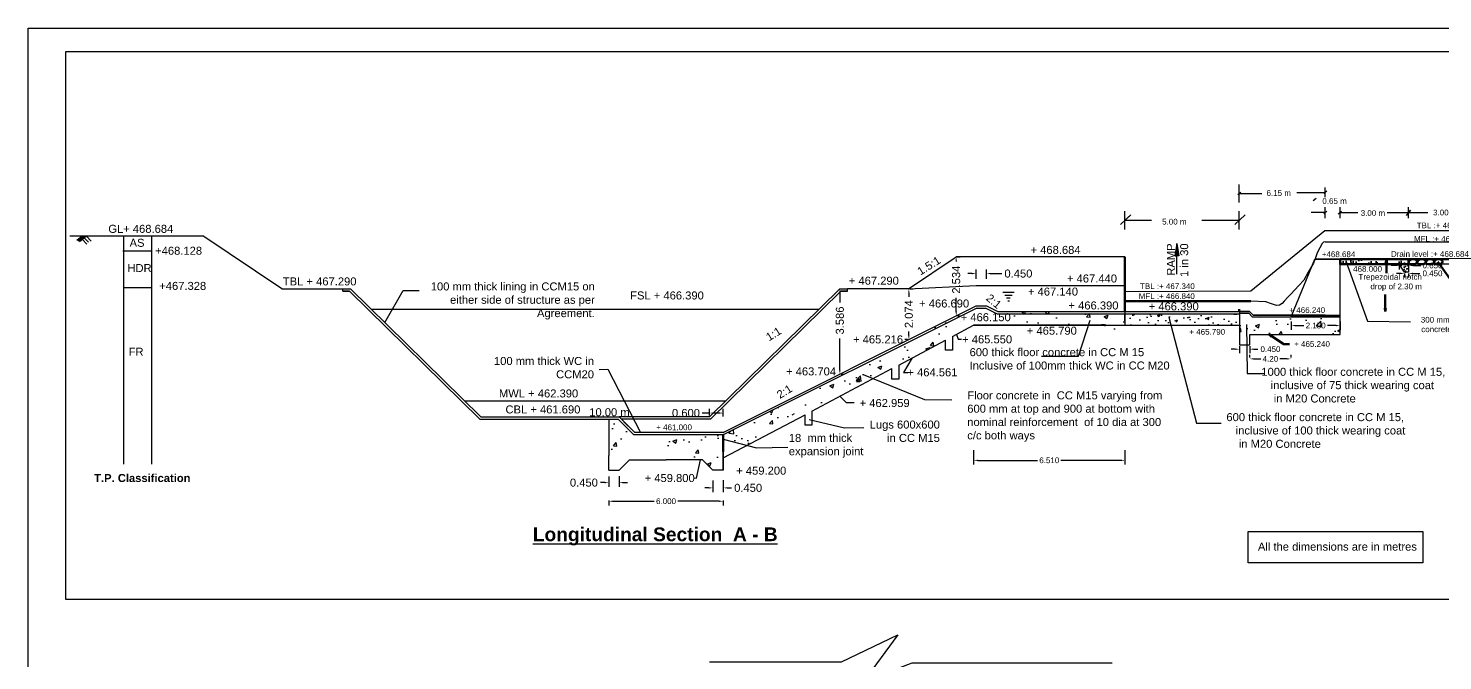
# Model space of a CAD drawing. Header units: inches. Extents: x 266 to 360, y -64 to 80.
# Drawn here: x 266.2 to 328.1, y 5.8 to 33.4 of the extents above; entities that cross this region are included whole.
import ezdxf

# ---------------------------------------------------------------- set-up
doc = ezdxf.new("R2010")
doc.units = ezdxf.units.IN
doc.header["$LTSCALE"] = 2
doc.header["$MEASUREMENT"] = 0
for name, pattern in [('ACAD_ISO02W100', [15, 12, -3]), ('ACAD_ISO03W100', [30, 12, -18]), ('ACAD_ISO07W100', [3, 0, -3])]:
    doc.linetypes.add(name, pattern=pattern)
doc.styles.get("Standard").update_dxf_attribs({"font": 'arial.ttf'})
doc.dimstyles.get("Standard").update_dxf_attribs({"dimtxt": 0.25, "dimasz": 0.18, "dimexe": 0.18, "dimexo": 0.0625, "dimgap": 0.09, "dimtad": 0, "dimdec": 3, "dimzin": 0, "dimdsep": 46, "dimtxsty": 'Standard', "dimcen": 0.09, "dimadec": 0, "dimazin": 0, "dimtfac": 1, "dimtdec": 3, "dimtofl": 0, "dimtmove": 0, "dimatfit": 3, "dimfxl": 1, "dimtolj": 1, "dimtzin": 0, "dimarcsym": 0})
pattern_1 = [(50, (0.56, 0), (1.7931505, -0.15688), [0.1875, -2.0625]), (355, (0.56, 0), (-0.346878, 1.88048), [0.15, -1.65]), (100.4514, (0.7094, -0.013), (1.446273, 1.723599), [0.15935, -1.752855]), (46.1842, (0.56, 0.5), (2.668103, -0.413798), [0.28125, -3.09375]), (96.6356, (0.7823, 0.4655), (2.336657, 2.435295), [0.239026, -2.629282]), (351.1842, (0.56, 0.5), (2.336655, 2.435297), [0.225, -2.475]), (21, (0.81, 0.375), (1.4922676, -1.006547), [0.1875, -2.0625]), (326, (0.81, 0.375), (0.608288, 1.812875), [0.15, -1.65]), (71.4514, (0.9344, 0.2911), (2.100557, 0.806326), [0.15935, -1.752855]), (37.5, (0.56, 0), (0.0303996, 0.8322346), [0, -1.63, 0, -1.675, 0, -1.65625]), (7.5, (0.56, 0), (0.6576738, 0.9860293), [0, -0.955, 0, -1.5925, 0, -0.63125]), (327.5, (0.0025, 0), (1.3345561, -0.0563872), [0, -0.625, 0, -1.95, 0, -2.5875]), (317.5, (-0.2475, 0), (1.4579654, 0.2502625), [0, -0.8125, 0, -1.295, 0, -1.8375])]
pattern_2 = [(50, (0, 0), (1.7931505, -0.1568803), [0.1875, -2.0625]), (355, (0, 0), (-0.346878, 1.88048), [0.15, -1.65]), (100.4514, (0.1494, -0.013), (1.446273, 1.723599), [0.15935, -1.752855]), (46.1842, (0, 0.5), (2.668103, -0.413798), [0.28125, -3.09375]), (96.6356, (0.2223, 0.4655), (2.336657, 2.435295), [0.239026, -2.629282]), (351.1842, (0, 0.5), (2.336655, 2.435297), [0.225, -2.475]), (21, (0.25, 0.375), (1.4922676, -1.006547), [0.1875, -2.0625]), (326, (0.25, 0.375), (0.608288, 1.812875), [0.15, -1.65]), (71.4514, (0.3744, 0.2911), (2.100557, 0.806326), [0.15935, -1.752855]), (37.5, (0, 0), (0.0303996, 0.8322346), [0, -1.63, 0, -1.675, 0, -1.65625]), (7.5, (0, 0), (0.6576738, 0.9860293), [0, -0.955, 0, -1.5925, 0, -0.63125]), (327.5, (-0.5575, 0), (1.3345561, -0.0563872), [0, -0.625, 0, -1.95, 0, -2.5875]), (317.5, (-0.8075, 0), (1.4579654, 0.2502625), [0, -0.8125, 0, -1.295, 0, -1.8375])]

# ---------------------------------------------------------------- blocks, each defined once
blk = doc.blocks.new('*D11')
at = {"color": 0, "lineweight": -2, "transparency": 16777216}
for p, q in [((307.505, 22.705), (307.325, 22.705)), ((307.685, 22.479), (307.685, 22.885)), ((308.135, 22.483), (308.135, 22.885)), ((308.315, 22.705), (308.802, 22.705))]:
    blk.add_line(p, q, dxfattribs=at)
at = {"color": 0, "transparency": 16777216}
for points in [[(307.505, 22.735), (307.505, 22.675), (307.685, 22.705)], [(308.315, 22.735), (308.315, 22.675), (308.135, 22.705)]]:
    blk.add_solid(points, dxfattribs=at)
at = {"layer": 'Defpoints', "color": 0, "transparency": 16777216}
for p in [(307.685, 22.417), (308.135, 22.705), (308.135, 22.42)]:
    blk.add_point(p, dxfattribs=at)
at = {"color": 0, "transparency": 16777216, "insert": (309.534, 22.705), "char_height": 0.35, "attachment_point": 5}
blk.add_mtext('\\A1;0.450', dxfattribs=at)
blk = doc.blocks.new('*D8')
at = {"color": 0, "lineweight": -2, "transparency": 16777216}
for p, q in [((296.023, 16.505), (296.023, 16.788)), ((296.623, 16.456), (296.623, 16.788)), ((296.023, 16.608), (295.698, 16.608)), ((296.443, 16.608), (296.203, 16.608))]:
    blk.add_line(p, q, dxfattribs=at)
at = {"color": 0, "transparency": 16777216}
for points in [[(296.203, 16.638), (296.203, 16.578), (296.023, 16.608)], [(296.443, 16.638), (296.443, 16.578), (296.623, 16.608)]]:
    blk.add_solid(points, dxfattribs=at)
at = {"layer": 'Defpoints', "color": 0, "transparency": 16777216}
for p in [(296.023, 16.443), (296.623, 16.608), (296.623, 16.394)]:
    blk.add_point(p, dxfattribs=at)
at = {"color": 0, "transparency": 16777216, "insert": (294.995, 16.608), "char_height": 0.35, "attachment_point": 5}
blk.add_mtext('\\A1;0.600', dxfattribs=at)
blk = doc.blocks.new('*D9')
at = {"color": 0, "lineweight": -2, "transparency": 16777216}
for p, q in [((296.173, 13.649), (296.173, 13.153)), ((296.623, 13.671), (296.623, 13.153)), ((295.993, 13.333), (295.813, 13.333)), ((296.803, 13.333), (296.983, 13.333))]:
    blk.add_line(p, q, dxfattribs=at)
at = {"color": 0, "transparency": 16777216}
for points in [[(295.993, 13.363), (295.993, 13.303), (296.173, 13.333)], [(296.803, 13.363), (296.803, 13.303), (296.623, 13.333)]]:
    blk.add_solid(points, dxfattribs=at)
at = {"layer": 'Defpoints', "color": 0, "transparency": 16777216}
for p in [(296.173, 13.712), (296.623, 13.733), (296.173, 13.333)]:
    blk.add_point(p, dxfattribs=at)
at = {"color": 0, "transparency": 16777216, "insert": (297.715, 13.333), "char_height": 0.35, "attachment_point": 5}
blk.add_mtext('\\A1;0.450', dxfattribs=at)
blk = doc.blocks.new('*D10')
at = {"color": 0, "lineweight": -2, "transparency": 16777216}
for p, q in [((291.623, 13.826), (291.623, 13.382)), ((292.073, 13.839), (292.073, 13.382)), ((291.443, 13.562), (291.263, 13.562)), ((292.253, 13.562), (292.433, 13.562))]:
    blk.add_line(p, q, dxfattribs=at)
at = {"color": 0, "transparency": 16777216}
for points in [[(291.443, 13.592), (291.443, 13.532), (291.623, 13.562)], [(292.253, 13.592), (292.253, 13.532), (292.073, 13.562)]]:
    blk.add_solid(points, dxfattribs=at)
at = {"layer": 'Defpoints', "color": 0, "transparency": 16777216}
for p in [(291.623, 13.889), (292.073, 13.902), (292.073, 13.562)]:
    blk.add_point(p, dxfattribs=at)
at = {"color": 0, "transparency": 16777216, "insert": (290.532, 13.562), "char_height": 0.35, "attachment_point": 5}
blk.add_mtext('\\A1;0.450', dxfattribs=at)
blk = doc.blocks.new('*D15')
at = {"color": 0, "lineweight": -2, "transparency": 16777216}
for p, q in [((304.743, 21.863), (304.743, 21.692)), ((304.786, 22.043), (304.923, 22.043)), ((304.681, 19.819), (304.563, 19.819)), ((304.743, 19.999), (304.743, 20.17))]:
    blk.add_line(p, q, dxfattribs=at)
at = {"color": 0, "transparency": 16777216}
for points in [[(304.713, 21.863), (304.773, 21.863), (304.743, 22.043)], [(304.713, 19.999), (304.773, 19.999), (304.743, 19.819)]]:
    blk.add_solid(points, dxfattribs=at)
at = {"layer": 'Defpoints', "color": 0, "transparency": 16777216}
for p in [(304.723, 22.043), (304.743, 19.819), (304.743, 19.819)]:
    blk.add_point(p, dxfattribs=at)
at = {"color": 0, "transparency": 16777216, "insert": (304.743, 20.931), "char_height": 0.35, "attachment_point": 5, "rotation": 90}
blk.add_mtext('\\A1;2.074', dxfattribs=at)
blk = doc.blocks.new('*D16')
at = {"color": 0, "lineweight": -2, "transparency": 16777216}
for p, q in [((301.726, 21.863), (301.726, 21.443)), ((301.786, 22.043), (301.906, 22.043)), ((301.726, 18.487), (301.726, 19.863)), ((301.786, 18.307), (301.906, 18.307))]:
    blk.add_line(p, q, dxfattribs=at)
at = {"color": 0, "transparency": 16777216}
for points in [[(301.696, 21.863), (301.756, 21.863), (301.726, 22.043)], [(301.696, 18.487), (301.756, 18.487), (301.726, 18.307)]]:
    blk.add_solid(points, dxfattribs=at)
at = {"layer": 'Defpoints', "color": 0, "transparency": 16777216}
for p in [(301.723, 22.043), (301.723, 18.307), (301.726, 18.307)]:
    blk.add_point(p, dxfattribs=at)
at = {"color": 0, "transparency": 16777216, "insert": (301.726, 20.653), "char_height": 0.35, "attachment_point": 5, "rotation": 90}
blk.add_mtext('\\A1;3.586', dxfattribs=at)
blk = doc.blocks.new('*D17')
at = {"color": 0, "lineweight": -2, "transparency": 16777216}
for p, q in [((306.814, 23.257), (306.814, 23.229)), ((306.861, 23.437), (306.994, 23.437)), ((306.814, 21.036), (306.814, 21.649)), ((306.876, 20.856), (306.994, 20.856))]:
    blk.add_line(p, q, dxfattribs=at)
at = {"color": 0, "transparency": 16777216}
for points in [[(306.784, 23.257), (306.844, 23.257), (306.814, 23.437)], [(306.784, 21.036), (306.844, 21.036), (306.814, 20.856)]]:
    blk.add_solid(points, dxfattribs=at)
at = {"layer": 'Defpoints', "color": 0, "transparency": 16777216}
for p in [(306.798, 23.437), (306.813, 20.856), (306.814, 20.856)]:
    blk.add_point(p, dxfattribs=at)
at = {"color": 0, "transparency": 16777216, "insert": (306.814, 22.439), "char_height": 0.35, "attachment_point": 5, "rotation": 90}
blk.add_mtext('\\A1;2.534', dxfattribs=at)
blk = doc.blocks.new('*D20')
at = {"color": 0, "lineweight": -2, "transparency": 16777216}
for p, q in [((326.242, 22.714), (326.062, 22.714)), ((326.422, 22.703), (326.422, 22.534)), ((326.599, 22.703), (326.599, 22.534)), ((326.779, 22.714), (327.095, 22.714))]:
    blk.add_line(p, q, dxfattribs=at)
at = {"color": 0, "transparency": 16777216}
for points in [[(326.242, 22.744), (326.242, 22.684), (326.422, 22.714)], [(326.779, 22.744), (326.779, 22.684), (326.599, 22.714)]]:
    blk.add_solid(points, dxfattribs=at)
at = {"layer": 'Defpoints', "color": 0, "transparency": 16777216}
for p in [(326.422, 22.765), (326.599, 22.765), (326.599, 22.714)]:
    blk.add_point(p, dxfattribs=at)
at = {"color": 0, "transparency": 16777216, "insert": (327.644, 22.714), "char_height": 0.25, "attachment_point": 5}
blk.add_mtext('\\A1;0.450', dxfattribs=at)
blk = doc.blocks.new('*D21')
at = {"color": 0, "lineweight": -2, "transparency": 16777216}
for p, q in [((319.649, 19.038), (319.649, 19.155)), ((319.829, 18.975), (320.135, 18.975)), ((321.279, 18.975), (320.973, 18.975)), ((321.459, 19.038), (321.459, 19.155))]:
    blk.add_line(p, q, dxfattribs=at)
at = {"color": 0, "transparency": 16777216}
for points in [[(319.829, 19.005), (319.829, 18.945), (319.649, 18.975)], [(321.279, 19.005), (321.279, 18.945), (321.459, 18.975)]]:
    blk.add_solid(points, dxfattribs=at)
at = {"layer": 'Defpoints', "color": 0, "transparency": 16777216}
for p in [(319.649, 18.975), (319.649, 18.975), (321.459, 18.975)]:
    blk.add_point(p, dxfattribs=at)
at = {"color": 0, "transparency": 16777216, "insert": (320.554, 18.975), "char_height": 0.25, "attachment_point": 5}
blk.add_mtext('\\A1;4.20', dxfattribs=at)
blk = doc.blocks.new('*D22')
at = {"color": 0, "lineweight": -2, "transparency": 16777216}
for p, q in [((319.019, 19.399), (318.839, 19.399)), ((319.199, 19.53), (319.199, 19.219)), ((319.649, 19.53), (319.649, 19.219)), ((319.829, 19.399), (320.009, 19.399))]:
    blk.add_line(p, q, dxfattribs=at)
at = {"color": 0, "transparency": 16777216}
for points in [[(319.019, 19.429), (319.019, 19.369), (319.199, 19.399)], [(319.829, 19.429), (319.829, 19.369), (319.649, 19.399)]]:
    blk.add_solid(points, dxfattribs=at)
at = {"layer": 'Defpoints', "color": 0, "transparency": 16777216}
for p in [(319.199, 19.593), (319.649, 19.593), (319.649, 19.399)]:
    blk.add_point(p, dxfattribs=at)
at = {"color": 0, "transparency": 16777216, "insert": (320.557, 19.399), "char_height": 0.25, "attachment_point": 5}
blk.add_mtext('\\A1;0.450', dxfattribs=at)
blk = doc.blocks.new('*D23')
at = {"color": 0, "lineweight": -2, "transparency": 16777216}
for p, q in [((307.575, 14.986), (307.575, 14.358)), ((314.193, 14.986), (314.193, 14.358)), ((307.755, 14.538), (310.372, 14.538)), ((314.013, 14.538), (311.396, 14.538))]:
    blk.add_line(p, q, dxfattribs=at)
at = {"color": 0, "transparency": 16777216}
for points in [[(307.755, 14.568), (307.755, 14.508), (307.575, 14.538)], [(314.013, 14.568), (314.013, 14.508), (314.193, 14.538)]]:
    blk.add_solid(points, dxfattribs=at)
at = {"layer": 'Defpoints', "color": 0, "transparency": 16777216}
for p in [(307.575, 15.049), (314.193, 15.049), (307.575, 14.538)]:
    blk.add_point(p, dxfattribs=at)
at = {"color": 0, "transparency": 16777216, "insert": (310.884, 14.538), "char_height": 0.25, "attachment_point": 5}
blk.add_mtext('\\A1;6.510', dxfattribs=at)
blk = doc.blocks.new('*D28')
at = {"color": 0, "lineweight": -2, "transparency": 16777216}
for p, q in [((291.623, 12.779), (291.623, 12.569)), ((291.803, 12.749), (293.611, 12.749)), ((296.443, 12.749), (294.635, 12.749)), ((296.623, 12.779), (296.623, 12.569))]:
    blk.add_line(p, q, dxfattribs=at)
at = {"color": 0, "transparency": 16777216}
for points in [[(291.803, 12.779), (291.803, 12.719), (291.623, 12.749)], [(296.443, 12.779), (296.443, 12.719), (296.623, 12.749)]]:
    blk.add_solid(points, dxfattribs=at)
at = {"layer": 'Defpoints', "color": 0, "transparency": 16777216}
for p in [(291.623, 12.841), (296.623, 12.841), (296.623, 12.749)]:
    blk.add_point(p, dxfattribs=at)
at = {"color": 0, "transparency": 16777216, "insert": (294.123, 12.749), "char_height": 0.25, "attachment_point": 5}
blk.add_mtext('\\A1;6.000', dxfattribs=at)
blk = doc.blocks.new('*D61')
at = {"color": 0, "lineweight": -2, "transparency": 16777216}
for p, q in [((321.459, 20.603), (321.459, 20.251)), ((321.639, 20.431), (322.021, 20.431)), ((323.429, 20.431), (323.048, 20.431)), ((323.609, 20.603), (323.609, 20.251))]:
    blk.add_line(p, q, dxfattribs=at)
at = {"color": 0, "transparency": 16777216}
for points in [[(321.639, 20.461), (321.639, 20.401), (321.459, 20.431)], [(323.429, 20.461), (323.429, 20.401), (323.609, 20.431)]]:
    blk.add_solid(points, dxfattribs=at)
at = {"layer": 'Defpoints', "color": 0, "transparency": 16777216}
for p in [(321.459, 20.666), (323.609, 20.666), (323.609, 20.431)]:
    blk.add_point(p, dxfattribs=at)
at = {"color": 0, "transparency": 16777216, "insert": (322.534, 20.431), "char_height": 0.25, "attachment_point": 5}
blk.add_mtext('\\A1;2.150', dxfattribs=at)
blk = doc.blocks.new('*D62')
at = {"color": 0, "lineweight": -2, "transparency": 16777216}
for p, q in [((326.012, 23.06), (325.832, 23.06)), ((326.192, 23.049), (326.192, 22.88)), ((326.599, 23.049), (326.599, 22.88)), ((326.779, 23.06), (327.132, 23.06))]:
    blk.add_line(p, q, dxfattribs=at)
at = {"color": 0, "transparency": 16777216}
for points in [[(326.012, 23.09), (326.012, 23.03), (326.192, 23.06)], [(326.779, 23.09), (326.779, 23.03), (326.599, 23.06)]]:
    blk.add_solid(points, dxfattribs=at)
at = {"layer": 'Defpoints', "color": 0, "transparency": 16777216}
for p in [(326.192, 23.112), (326.599, 23.112), (326.599, 23.06)]:
    blk.add_point(p, dxfattribs=at)
at = {"color": 0, "transparency": 16777216, "insert": (327.644, 23.06), "char_height": 0.25, "attachment_point": 5}
blk.add_mtext('\\A1;0.650', dxfattribs=at)

msp = doc.modelspace()

# ---------------------------------------------------------------- hatches: boundary and pattern name
h = msp.add_hatch(color=256)
h.paths.add_polyline_path([(316.4673, 24.0195), (316.3785, 23.4773), (316.4673, 23.4773)])
h.paths.add_polyline_path([(316.4673, 24.0195), (316.4673, 23.4773), (316.5561, 23.4773)])
at = {"lineweight": 53}
h = msp.add_hatch(dxfattribs=at)
h.set_pattern_fill('AR-SAND', color=256, scale=0.25, style=0)
h.paths.add_polyline_path([(325.6267, 23.3369), (323.6091, 23.3369), (323.6091, 23.1119), (325.6267, 23.1119), (325.6267, 23.1343), (325.5948, 23.1343)])
h.paths.add_polyline_path([(326.5989, 23.3369), (325.6267, 23.3369), (325.6586, 23.1343), (325.6267, 23.1343), (325.6267, 23.1119), (326.5989, 23.1119)])
h = msp.add_hatch(color=256, dxfattribs=at)
h.paths.add_polyline_path([(325.6267, 23.3369), (325.6267, 23.1343), (325.6586, 23.1343)])
h.paths.add_polyline_path([(325.6267, 23.3369), (325.5948, 23.1343), (325.6267, 23.1343)])
h = msp.add_hatch()
h.set_pattern_fill('AR-CONC', color=256, scale=0.05, style=0)
h.set_pattern_definition([(50, (0, 0), (0.3586301, -0.03137607), [0.0375, -0.4125]), (355, (0, 0), (-0.06937567, 0.37609607), [0.03, -0.33]), (100.4514, (0.0299, -0.0026), (0.2892547, 0.34471977), [0.0318701, -0.35057106]), (46.1842, (0, 0.1), (0.5336205, -0.0827595), [0.05625, -0.61875]), (96.6356, (0.04447, 0.0931), (0.46733135, 0.4870589), [0.0478051, -0.5258565]), (351.1842, (0, 0.1), (0.467331, 0.4870593), [0.045, -0.495]), (21, (0.05, 0.075), (0.29845353, -0.20130945), [0.0375, -0.4125]), (326, (0.05, 0.075), (0.12165767, 0.36257502), [0.03, -0.33]), (71.4514, (0.07487, 0.05822), (0.4201113, 0.16126525), [0.0318701, -0.35057106]), (37.5, (0, 0), (0.00607993, 0.166446927), [0, -0.326, 0, -0.335, 0, -0.33125]), (7.5, (0, 0), (0.13153477, 0.19720586), [0, -0.191, 0, -0.3185, 0, -0.12625]), (327.5, (-0.1115, 0), (0.26691122, -0.011277436), [0, -0.125, 0, -0.39, 0, -0.5175]), (317.5, (-0.1615, 0), (0.29159308, 0.05005249), [0, -0.1625, 0, -0.259, 0, -0.3675])])
h.paths.add_polyline_path([(326.5989, 23.1119), (326.1923, 23.1119), (326.4216, 22.7654), (326.5989, 22.7654)])
h = msp.add_hatch()
h.set_pattern_fill('AR-CONC', color=256, scale=0.25, style=0)
h.set_pattern_definition(pattern_2)
h.paths.add_polyline_path([(306.9804, 20.4245), (307.149, 21.1929), (305.8142, 20.5264), (305.7908, 19.7935)])
h = msp.add_hatch()
h.set_pattern_fill('AR-CONC', color=256, scale=0.25, style=0)
h.set_pattern_definition(pattern_1)
h.paths.add_polyline_path([(314.1934, 21.0429), (308.4118, 21.0429), (308.1118, 21.1929), (307.709, 21.1929), (307.5751, 20.4429), (313.2934, 20.4429), (313.8934, 19.8429), (314.1934, 19.8429)])
h = msp.add_hatch(color=256, dxfattribs=at)
h.paths.add_polyline_path([(325.6013, 21.1998), (325.5766, 21.1998), (325.5766, 21.0429)])
h.paths.add_polyline_path([(325.5766, 21.1998), (325.552, 21.1998), (325.5766, 21.0429)])
h = msp.add_hatch()
h.set_pattern_fill('AR-CONC', color=256, scale=0.25, style=0)
h.set_pattern_definition(pattern_1)
h.paths.add_polyline_path([(306.3508, 19.7935), (306.3742, 20.5264), (300.1822, 17.4344), (300.2064, 16.5344)])
h = msp.add_hatch()
h.set_pattern_fill('AR-CONC', color=256, scale=0.25, style=0)
h.set_pattern_definition(pattern_2)
h.paths.add_polyline_path([(319.1989, 20.9429), (314.1934, 20.9429), (314.1934, 20.6429), (319.1989, 20.6429)])
h = msp.add_hatch()
h.set_pattern_fill('AR-CONC', color=256, scale=0.15, style=0)
h.set_pattern_definition([(50, (0, 0), (1.0758903, -0.0941282), [0.1125, -1.2375]), (355, (0, 0), (-0.208127, 1.1282882), [0.09, -0.99]), (100.4514, (0.0897, -0.0078), (0.867764, 1.0341593), [0.0956103, -1.051713]), (46.1842, (0, 0.3), (1.6008616, -0.2482785), [0.16875, -1.85625]), (96.6356, (0.1334, 0.2793), (1.401994, 1.461177), [0.1434154, -1.5775695]), (351.1842, (0, 0.3), (1.401993, 1.461178), [0.135, -1.485]), (21, (0.15, 0.225), (0.8953606, -0.6039283), [0.1125, -1.2375]), (326, (0.15, 0.225), (0.364973, 1.087725), [0.09, -0.99]), (71.4514, (0.2246, 0.1747), (1.260334, 0.4837957), [0.0956103, -1.051713]), (37.5, (0, 0), (0.0182398, 0.4993408), [0, -0.978, 0, -1.005, 0, -0.99375]), (7.5, (0, 0), (0.3946043, 0.5916176), [0, -0.573, 0, -0.9555, 0, -0.37875]), (327.5, (-0.3345, 0), (0.80073365, -0.0338323), [0, -0.375, 0, -1.17, 0, -1.5525]), (317.5, (-0.4845, 0), (0.8747793, 0.1501575), [0, -0.4875, 0, -0.777, 0, -1.1025])])
h.paths.add_polyline_path([(319.1989, 20.9429), (314.1934, 20.9429), (314.1934, 20.6429), (314.1934, 20.4429), (319.1989, 20.4429)])
h = msp.add_hatch()
h.set_pattern_fill('AR-CONC', color=256, scale=0.25, style=0)
h.set_pattern_definition(pattern_2)
h.paths.add_polyline_path([(323.6091, 20.8179), (319.7623, 20.8179), (319.6123, 20.9679), (319.1989, 20.9679), (319.1989, 20.0429), (323.6091, 20.0429)])
h = msp.add_hatch(color=256, dxfattribs=at)
h.paths.add_polyline_path([(320.6336, 19.9909), (320.4974, 20.0429), (320.5297, 20.0297), (320.5265, 20.0233), (320.6152, 19.9636)])
h.paths.add_polyline_path([(320.6152, 19.9636), (320.5265, 20.0233), (320.5231, 20.0182), (320.4974, 20.0429), (320.5967, 19.9362)])
h.paths.add_polyline_path([(320.4974, 20.0429), (320.5265, 20.0233), (320.5297, 20.0297)], flags=17)
h.paths.add_polyline_path([(320.4974, 20.0429), (320.5231, 20.0182), (320.5265, 20.0233)], flags=17)
h = msp.add_hatch()
h.set_pattern_fill('AR-CONC', color=256, scale=0.25, style=0)
h.set_pattern_definition(pattern_2)
h.paths.add_polyline_path([(291.6234, 15.0929), (291.6234, 14.7529), (292.1394, 14.7529), (292.5966, 15.2029), (294.1234, 15.2029), (294.1234, 14.5529), (295.7234, 14.5529), (296.1734, 14.1029), (296.6234, 14.1029), (296.6234, 15.6529), (292.7113, 15.6529), (292.0315, 16.3429), (291.6234, 16.3429)])
h.paths.add_polyline_path([(294.295, 16.8704), (295.695, 16.8704), (295.695, 16.3454), (294.295, 16.3454)], flags=9)
h = msp.add_hatch()
h.set_pattern_fill('AR-CONC', color=256, scale=0.25, style=0)
h.set_pattern_definition([(50, (0, -0.284), (1.7931505, -0.15688), [0.1875, -2.0625]), (355, (0, -0.284), (-0.346878, 1.88048), [0.15, -1.65]), (100.4514, (0.1494, -0.297), (1.446273, 1.723599), [0.15935, -1.752855]), (46.1842, (0, 0.216), (2.668103, -0.413798), [0.28125, -3.09375]), (96.6356, (0.2223, 0.1815), (2.336657, 2.435295), [0.239026, -2.629282]), (351.1842, (0, 0.216), (2.336655, 2.435297), [0.225, -2.475]), (21, (0.25, 0.091), (1.4922676, -1.006547), [0.1875, -2.0625]), (326, (0.25, 0.091), (0.608288, 1.812875), [0.15, -1.65]), (71.4514, (0.3744, 0.0071), (2.100557, 0.806326), [0.15935, -1.752855]), (37.5, (0, -0.284), (0.0303996, 0.8322346), [0, -1.63, 0, -1.675, 0, -1.65625]), (7.5, (0, -0.284), (0.6576738, 0.9860293), [0, -0.955, 0, -1.5925, 0, -0.63125]), (327.5, (-0.5575, -0.284), (1.3345561, -0.0563872), [0, -0.625, 0, -1.95, 0, -2.5875]), (317.5, (-0.8075, -0.284), (1.4579654, 0.2502625), [0, -0.8125, 0, -1.295, 0, -1.8375])])
h.paths.add_polyline_path([(299.6464, 16.2504), (299.6222, 17.1504), (296.6234, 15.6529), (296.6234, 15.1827), (297.2964, 15.0039)])
h.paths.add_polyline_path([(297.2964, 15.0039), (296.6234, 15.1827), (296.6234, 14.6469)])

# ---------------------------------------------------------------- linework, layer by layer
at = {"linetype": 'ACAD_ISO02W100'}
for p, q in [((319.1934, 25.8088), (319.1934, 26.6007)), ((319.1934, 26.2048), (320.1781, 26.2048)), ((321.7155, 26.2568), (322.9489, 26.2568)), ((322.9475, 26.0419), (322.9475, 26.4752)), ((319.1989, 20.0429), (319.1989, 19.5929)), ((319.6489, 19.5929), (319.6489, 20.0429)), ((319.6489, 20.0429), (319.6489, 20.0429)), ((319.1989, 19.5929), (319.6489, 19.5929))]:
    msp.add_line(p, q, dxfattribs=at)
for p, q in [((319.2625, 26.2504), (319.1334, 26.1458)), ((322.5507, 25.9866), (322.4215, 25.882)), ((323.0198, 26.3164), (322.8907, 26.2118)), ((314.1934, 24.6363), (314.1934, 25.4358)), ((319.1934, 24.6363), (319.1934, 25.4358)), ((322.9489, 25.3732), (322.3329, 25.3732)), ((323.0264, 25.4302), (322.8972, 25.3256)), ((322.9489, 25.133), (322.9489, 25.6133)), ((323.6651, 25.4371), (323.5229, 25.2997)), ((323.5989, 25.133), (323.5989, 25.6133)), ((323.5989, 25.3732), (323.6651, 25.4371)), ((323.5989, 25.3732), (324.3789, 25.3732)), ((325.6556, 25.3725), (327.4398, 25.3725)), ((326.6852, 25.4857), (326.4981, 25.2418)), ((326.5989, 25.133), (326.5989, 25.6133)), ((326.5989, 25.3732), (326.6852, 25.4857)), ((314.4459, 25.2707), (313.9986, 24.855)), ((314.1934, 25.036), (314.4459, 25.2707)), ((314.1934, 25.036), (315.3595, 25.036)), ((317.5544, 25.036), (319.1934, 25.036)), ((319.4459, 25.2707), (318.9986, 24.855)), ((268.0557, 24.3509), (273.8614, 24.3509)), ((268.2443, 24.363), (273.8614, 24.3509)), ((268.5841, 24.3461), (268.3533, 24.1587)), ((268.694, 24.3461), (268.4152, 24.1198)), ((268.7764, 24.3461), (268.4736, 24.0915)), ((268.6014, 24.1989), (268.7899, 23.9991)), ((268.6826, 24.2672), (268.8675, 24.0815)), ((268.7764, 24.3461), (268.9839, 24.1203)), ((270.3957, 24.3457), (270.3957, 14.3752)), ((271.6263, 24.3509), (271.6263, 14.3752)), ((277.3234, 22.0429), (273.8614, 24.3509)), ((319.6972, 21.9454), (322.9331, 24.5869)), ((322.9331, 24.5869), (332.3101, 24.5869)), ((271.5944, 23.6853), (270.3638, 23.6849)), ((316.4673, 24.0195), (316.3785, 23.4773)), ((316.4673, 22.6841), (316.4673, 24.0195)), ((316.4673, 24.0195), (316.5561, 23.4773)), ((322.9489, 24.0869), (332.2972, 24.0869)), ((304.7234, 22.0429), (306.8144, 23.4369)), ((314.1934, 23.4369), (306.8144, 23.4369)), ((314.1934, 23.4369), (310.4585, 23.4369)), ((316.3785, 23.4773), (316.4673, 23.4773)), ((316.5561, 23.4773), (316.4673, 23.4773)), ((321.4591, 20.8179), (322.5016, 23.3369)), ((322.5016, 23.3369), (332.3101, 23.3369)), ((326.5989, 23.3369), (322.5016, 23.3369)), ((322.9489, 23.3369), (322.5016, 23.3369)), ((323.5989, 23.3369), (322.9489, 23.3369)), ((326.5989, 23.3369), (323.5989, 23.3369)), ((323.6091, 20.0429), (323.6091, 23.3369)), ((326.4216, 22.7654), (326.1923, 23.1119)), ((329.5989, 23.3369), (326.5989, 23.3369)), ((326.5989, 23.1537), (326.5989, 22.7654)), ((329.5989, 23.1119), (326.5989, 23.1119)), ((326.5989, 22.7654), (326.4216, 22.7654)), ((271.6263, 22.0894), (270.3957, 22.0894)), ((277.3234, 22.0429), (280.3234, 22.0429)), ((279.9825, 21.9429), (279.9825, 22.0429)), ((280.2825, 21.9429), (279.9825, 21.9429)), ((279.9825, 21.9429), (280.2825, 21.9429)), ((285.9825, 16.3429), (280.2825, 21.9429)), ((286.0234, 16.4429), (280.3234, 22.0429)), ((296.0234, 16.4429), (301.7234, 22.0429)), ((296.0643, 16.3429), (301.7643, 21.9429)), ((301.7234, 22.0429), (302.0643, 22.0429)), ((301.7643, 21.9429), (302.0643, 21.9429)), ((302.0643, 21.9429), (301.7643, 21.9429)), ((302.0643, 21.9429), (302.0643, 22.0429)), ((304.7234, 22.0429), (302.0643, 22.0429)), ((314.2041, 21.9258), (319.6972, 21.9454)), ((296.6234, 15.7529), (307.6854, 21.2929)), ((307.709, 21.1929), (296.6234, 15.6529)), ((307.6854, 21.2929), (308.1354, 21.2929)), ((307.709, 21.1929), (308.1118, 21.1929)), ((308.1118, 21.1929), (308.6118, 20.9429)), ((308.1354, 21.2929), (308.6354, 21.0429)), ((308.6354, 21.0429), (314.1934, 21.0429)), ((308.6354, 21.0429), (314.1934, 21.0429)), ((314.1934, 21.0429), (314.1934, 20.4429)), ((314.1934, 21.0429), (319.6434, 21.0429)), ((314.1989, 21.4929), (319.6989, 21.4929)), ((319.1934, 21.0429), (319.6434, 21.0429)), ((319.6434, 21.0429), (319.1989, 21.0429)), ((319.1989, 21.0429), (319.1989, 20.0429)), ((319.6434, 21.0429), (319.7934, 20.8929)), ((306.6508, 19.9526), (307.5751, 20.4429)), ((307.5751, 20.4429), (313.2934, 20.4429)), ((313.2934, 20.4429), (307.5751, 20.4429)), ((308.6118, 20.9429), (314.1934, 20.9429)), ((308.7332, 20.4429), (309.0332, 20.4429)), ((313.3434, 20.4429), (314.1934, 20.4429)), ((314.1934, 20.9429), (319.1989, 20.9429)), ((314.1934, 20.8429), (314.1934, 20.4429)), ((314.1934, 20.4429), (319.1989, 20.4429)), ((319.1989, 20.9679), (319.6123, 20.9679)), ((319.6123, 20.9679), (319.7623, 20.8179)), ((319.7623, 20.8179), (323.6091, 20.8179)), ((322.9489, 20.8929), (319.7934, 20.8929)), ((319.7934, 20.8929), (323.6091, 20.8929)), ((323.6091, 20.8179), (321.4591, 20.8179)), ((306.6508, 19.9526), (306.6508, 19.3526)), ((319.6489, 20.0429), (323.6091, 20.0429)), ((304.3017, 18.7066), (306.3508, 19.7935)), ((306.3508, 19.3526), (306.3508, 19.7935)), ((306.6508, 19.3526), (306.3508, 19.3526)), ((304.3017, 18.7066), (304.3017, 18.0834)), ((300.5064, 16.6935), (304.0017, 18.5475)), ((304.0017, 18.0834), (304.0017, 18.5475)), ((304.3017, 18.0834), (304.0017, 18.0834)), ((302.0022, 17.0666), (302.3576, 17.0666)), ((285.9825, 16.3429), (292.0315, 16.3429)), ((286.0234, 16.4429), (292.0734, 16.4429)), ((291.6234, 16.4429), (292.0734, 16.4429)), ((291.6234, 16.3429), (291.6234, 15.0929)), ((292.7113, 15.6529), (292.0315, 16.3429)), ((296.0234, 16.4429), (292.0734, 16.4429)), ((292.4734, 16.0369), (292.0734, 16.4429)), ((292.0734, 16.4429), (292.7634, 15.7529)), ((296.0643, 16.3429), (292.1719, 16.3429)), ((296.6234, 14.6469), (300.2064, 16.5344)), ((300.2064, 16.0715), (300.2064, 16.5344)), ((300.5064, 16.6935), (300.5064, 16.0715)), ((291.6234, 15.5429), (291.6234, 14.7529)), ((296.6234, 15.6529), (292.7113, 15.6529)), ((296.6234, 15.7529), (292.7634, 15.7529)), ((296.6234, 14.1029), (296.6234, 15.6529)), ((296.6234, 14.9309), (296.6234, 15.6529)), ((296.6234, 15.6529), (296.6234, 14.9309)), ((296.6234, 15.4667), (298.0776, 15.0804)), ((300.5064, 16.0715), (300.2064, 16.0715)), ((296.6234, 15.2429), (296.6234, 14.1029)), ((296.6234, 15.0305), (296.6234, 14.7929)), ((298.0776, 15.0804), (299.4532, 15.108)), ((291.6234, 14.1029), (291.6234, 14.7529)), ((292.0734, 14.1029), (292.5234, 14.5529)), ((292.5234, 14.5529), (294.1234, 14.5529)), ((295.7234, 14.5529), (294.1234, 14.5529)), ((296.1734, 14.1029), (295.7234, 14.5529)), ((291.6234, 14.1029), (292.0734, 14.1029)), ((296.6234, 14.1029), (296.1734, 14.1029)), ((296.6234, 14.1029), (296.1734, 14.1029)), ((296.6234, 14.1029), (296.1734, 14.1029))]:
    msp.add_line(p, q)
at = {"lineweight": 53}
for p, q in [((314.1934, 21.0429), (314.1934, 23.4369)), ((326.5989, 23.3369), (323.5989, 23.3369)), ((326.5989, 23.1119), (323.6091, 23.1119)), ((325.6267, 23.3369), (325.5948, 23.1343)), ((325.5948, 23.1343), (325.6267, 23.1343)), ((325.6267, 23.3369), (325.6267, 22.7229)), ((325.6267, 23.3369), (325.6586, 23.1343)), ((325.6586, 23.1343), (325.6267, 23.1343)), ((329.5989, 23.3369), (326.5989, 23.3369)), ((326.5989, 23.3369), (326.5989, 23.1119)), ((325.5766, 21.0429), (325.5766, 21.7977)), ((319.1989, 21.4929), (314.1989, 21.4929)), ((319.6989, 21.4929), (319.1989, 21.4929)), ((319.6989, 21.4929), (319.6989, 21.4929)), ((325.5774, 21.1998), (325.552, 21.1998)), ((325.5766, 21.0429), (325.552, 21.1998)), ((325.5759, 21.1998), (325.6013, 21.1998)), ((325.5766, 21.0429), (325.6013, 21.1998)), ((325.602, 21.1998), (325.5766, 21.1998)), ((313.3434, 20.4429), (313.2934, 20.4429)), ((320.4974, 20.0429), (320.5297, 20.0297)), ((320.4974, 20.0429), (320.5967, 19.9362)), ((320.4974, 20.0429), (320.6336, 19.9909)), ((320.5297, 20.0297), (320.5265, 20.0233)), ((320.5967, 19.9362), (320.6152, 19.9636)), ((320.6336, 19.9909), (320.6152, 19.9636)), ((296.6234, 14.9309), (296.6234, 15.6529))]:
    msp.add_line(p, q, dxfattribs=at)
at = {"linetype": 'ACAD_ISO07W100', "lineweight": 53}
msp.add_line((319.1934, 21.0429), (319.1934, 23.4369), dxfattribs=at)
at = {"linetype": 'ACAD_ISO03W100'}
for p, q in [((304.7234, 22.0429), (307.6854, 22.1862)), ((307.6854, 22.1862), (314.1934, 22.1862)), ((308.8571, 21.8929), (309.3542, 21.8929)), ((308.9442, 21.7679), (309.2607, 21.7679)), ((281.2394, 21.1429), (300.8073, 21.1429)), ((309.0166, 21.6429), (309.176, 21.6429)), ((309.0774, 21.5179), (309.1431, 21.5179)), ((310.1774, 20.4429), (310.9245, 20.4429)), ((285.3109, 17.1429), (296.7359, 17.1429))]:
    msp.add_line(p, q, dxfattribs=at)
at = {"linetype": 'ACAD_ISO07W100'}
for p, q in [((296.0234, 16.4429), (292.0734, 16.4429)), ((299.6464, 16.5344), (299.9464, 16.6935))]:
    msp.add_line(p, q, dxfattribs=at)
for points in [[(266.2327, 33.4332), (360.1321, 33.4332), (360.1321, -63.5359), (266.2327, -63.5359)], [(266.2327, 33.4332), (355.9536, 33.4332), (355.9536, -63.5359), (266.2327, -63.5359)], [(333.0955, 32.3988), (267.8617, 32.3988), (267.8617, 8.4727), (333.0955, 8.4727)], [(319.5833, 11.4277), (327.2189, 11.4277), (327.2189, 10.0594), (319.5833, 10.0594)]]:
    msp.add_lwpolyline(points, close=True)
for points in [[(322.9489, 24.0869), (322.8754, 24.0772), (322.811, 24.0284), (322.711, 23.8311), (322.6016, 23.615), (322.5206, 23.3897), (322.4393, 23.1637), (322.2086, 22.7699), (322.0222, 22.4128), (321.8042, 22.184), (321.622, 21.9926), (321.622, 21.9926), (321.622, 21.9926)], [(323.8712, 23.2198), (324.8062, 20.6225), (326.6879, 20.601)], [(281.8299, 20.5628), (282.6309, 21.972), (283.3339, 21.972)], [(321.622, 21.9926), (321.4427, 21.8044), (321.314, 21.6694), (321.1535, 21.5009), (321.0649, 21.4), (320.9573, 21.3284), (320.8202, 21.3122), (320.7311, 21.3335), (320.6074, 21.3898), (320.3474, 21.4772), (319.6989, 21.4929)], [(310.5413, 19.0877), (312.1636, 19.0877), (312.667, 20.6727)], [(314.1934, 20.6429), (314.1934, 20.9429), (319.1989, 20.9429), (319.1989, 20.6429)], [(316.1057, 20.7957), (317.3237, 16.159), (318.4073, 16.159)], [(319.5132, 20.4775), (319.5342, 18.334), (320.2771, 18.334)], [(306.8194, 20.0421), (306.8956, 19.8379), (307.0419, 19.8379)], [(304.8897, 19.0162), (304.5127, 18.3776), (304.7009, 18.3789)], [(291.193, 18.5159), (291.5849, 18.5214), (293.0061, 15.7529)], [(302.7463, 18.2867), (305.4209, 17.2004), (306.6278, 17.1785)], [(301.7234, 17.339), (302.0022, 17.0666)], [(300.379, 16.3253), (301.9303, 15.9541), (302.7795, 15.967)], [(295.35, 13.7712), (295.4515, 13.7646), (295.6348, 14.5529)], [(296.0234, 5.7243), (301.8029, 5.7243), (304.2665, 6.9099), (302.752, 4.865), (304.8805, 5.683), (313.6332, 5.6826)]]:
    msp.add_lwpolyline(points)
at = {"lineweight": 53}
msp.add_lwpolyline([(323.5989, 23.3369), (326.5989, 23.3369), (326.5989, 23.1119), (323.5989, 23.1119)], close=True, dxfattribs=at)
for points in [[(326.5989, 23.1119), (326.5989, 23.1955), (326.627, 23.2646), (326.6818, 23.3111), (326.7391, 23.3369), (326.8416, 23.3369), (326.9251, 23.3087), (326.9502, 23.2729), (326.9704, 23.2229), (326.9549, 23.1812), (326.9215, 23.1442), (326.8923, 23.1119), (326.8333, 23.1119), (326.7725, 23.1119), (326.6973, 23.1119), (326.6317, 23.1311), (326.5989, 23.1537), (326.5989, 23.1955)], [(326.9768, 23.1119), (326.9768, 23.1955), (327.005, 23.2646), (327.0598, 23.3111), (327.1171, 23.3369), (327.2196, 23.3369), (327.3031, 23.3087), (327.3282, 23.2729), (327.3484, 23.2229), (327.3329, 23.1812), (327.2995, 23.1442), (327.2703, 23.1119), (327.2113, 23.1119), (327.1505, 23.1119), (327.0753, 23.1119), (327.0097, 23.1311), (326.9768, 23.1537), (326.9768, 23.1955)], [(327.3486, 23.1119), (327.3486, 23.1955), (327.3767, 23.2646), (327.4315, 23.3111), (327.4888, 23.3369), (327.5913, 23.3369), (327.6748, 23.3087), (327.6999, 23.2729), (327.7201, 23.2229), (327.7046, 23.1812), (327.6712, 23.1442), (327.642, 23.1119), (327.583, 23.1119), (327.5222, 23.1119), (327.447, 23.1119), (327.3814, 23.1311), (327.3486, 23.1537), (327.3486, 23.1955)], [(327.7097, 23.1119), (327.7097, 23.1955), (327.7378, 23.2646), (327.7926, 23.3111), (327.8499, 23.3369), (327.9524, 23.3369), (328.0359, 23.3087), (328.061, 23.2729), (328.0812, 23.2229), (328.0657, 23.1812), (328.0323, 23.1442), (328.0031, 23.1119), (327.9441, 23.1119), (327.8833, 23.1119), (327.8081, 23.1119), (327.7425, 23.1311), (327.7097, 23.1537), (327.7097, 23.1955)], [(327.8765, 23.2153), (328.9282, 21.7511), (329.2735, 21.7511)], [(321.3827, 19.6134), (321.135, 19.6134), (320.4974, 20.0429), (320.5231, 20.0182), (320.5265, 20.0233)]]:
    msp.add_lwpolyline(points, dxfattribs=at)

# ---------------------------------------------------------------- texts
for s, insert, char_height, width, attachment_point in [('{\\fArial|b0|i0|c0|p34;6.15 m}', (321.4527, 26.3541), 0.25, 1.950286, 3), ('{\\fArial|b0|i0|c0|p34;0.65 m}', (323.8944, 26.0033), 0.25, 1.950286, 3), ('{\\fArial|b0|i0|c0|p34;3.00 m}', (325.5718, 25.4795), 0.25, 1.950286, 3), ('{\\fArial|b0|i0|c0|p34;3.00 m}', (328.7363, 25.501), 0.25, 1.950286, 3), ('{\\fArial|b0|i0|c0|p34;GL+ 468.684}', (272.5729, 24.8375), 0.35, 4.04, 3), ('{\\fArial|b0|i0|c0|p34;5.00 m}', (316.8876, 25.1001), 0.25, 1.950286, 3), ('{\\fArial|b0|i0|c0|p34;TBL :+ 469.934}', (329.3502, 24.9379), 0.25, 3.204098, 3), ('{\\fArial|b0|i0|c0|p34;AS}', (271.3156, 24.2269), 0.35, 1.768855, 3), ('{\\fArial|b0|i0|c0|p34;MFL :+ 469.434}', (329.2891, 24.3477), 0.25, 3.204098, 3), ('{\\fArial|b0|i0|c0|p34;+468.128}', (273.8328, 23.8799), 0.35, 4.04, 3), ('{\\fArial|b0|i0|c0|p34;+ 468.684}', (312.2525, 23.9163), 0.35, 6.738765, 3), ('+468.684', (322.8021, 23.6757), 0.25, 1.575, 1), ('\\pt3;Drain level :+ 468.684', (329.2337, 23.6879), 0.25, 3.694231, 3), ('{\\fArial|b0|i0|c0|p34;HDR}', (271.6263, 23.1231), 0.35, 2.457432, 3), ('468.000', (324.1723, 23.0337), 0.25, 1.575, 1), ('{\\fArial|b0|i0|c0|p34;+467.328}', (274.0128, 22.3417), 0.35, 4.04, 3), ('{\\fArial|b0|i0|c0|p34;TBL + 467.290}', (280.5867, 22.5383), 0.35, 5.372282, 3), ('100 mm thick lining in CCM15 on either side of structure as per Agreement. ', (291.0084, 22.3185), 0.35, 7.397565, 3), ('{\\fArial|b0|i0|c0|p34;+ 467.290}', (304.3057, 22.5694), 0.35, 4.347671, 3), ('{\\fArial|b0|i0|c0|p34;+ 467.440}', (313.8455, 22.6656), 0.35, 5.062253, 3), ('{\\fArial|b0|i0|c0|p34;TBL :+ 467.340}', (317.2485, 22.2788), 0.25, 3.204098, 3), ('\\pt3;{\\fArial|b0|i0|c0|p34;Trepezoidal notch drop of 2.30 m}', (327.1801, 22.6853), 0.25, 2.909848, 3), ('{\\fArial|b0|i0|c0|p34;FSL + 466.390}', (295.7762, 21.924), 0.35, 5.372282, 3), ('{\\fArial|b0|i0|c0|p34;+ 467.140}', (312.1401, 22.0932), 0.35, 5.482106, 3), ('{\\fArial|b0|i0|c0|p34;MFL :+ 466.840}', (317.2499, 21.8439), 0.25, 3.204098, 3), ('{\\fArial|b0|i0|c0|p34;+ 466.690}', (307.3807, 21.5724), 0.35, 5.372282, 3), ('{\\fArial|b0|i0|c0|p34;+ 466.390}', (313.9115, 21.4872), 0.35, 5.482106, 3), ('{\\fArial|b0|i0|c0|p34;+ 466.390}', (317.4201, 21.4461), 0.35, 7.01299, 3), ('{\\fArial|b0|i0|c0|p34;+ 466.240}', (322.9491, 21.2345), 0.25, 3.204098, 3), ('{\\fArial|b0|i0|c0|p34;+ 466.150}', (309.199, 20.9725), 0.35, 5.372282, 3), ('\\pt3;300 mm thick M15 concrete for apron', (329.9847, 20.8109), 0.25, 3.694231, 3), ('{\\fArial|b0|i0|c0|p34;+ 465.216}', (304.4894, 20.002), 0.35, 2.131628207280301e-14, 3), ('{\\fArial|b0|i0|c0|p34;+ 465.550}', (309.2597, 20.0052), 0.35, 5.372282, 3), ('{\\fArial|b0|i0|c0|p34;+ 465.790}', (312.0905, 20.3824), 0.35, 4.311682, 3), ('{\\fArial|b0|i0|c0|p34;+ 465.790}', (318.5747, 20.2842), 0.25, 3.204098, 3), ('{\\fArial|b0|i0|c0|p34;FR}', (271.2731, 19.4645), 0.35, 7.573141, 3), ('{\\fArial|b0|i0|c0|p34;+ 465.240}', (323.1567, 19.7519), 0.25, 3.204098, 3), ('{\\fArial|b0|i0|c0|p34;100 mm thick WC in CCM20}', (290.9724, 19.0585), 0.35, 4.368142, 3), ('{\\fArial|b0|i0|c0|p34;+ 463.704}', (301.5601, 18.6022), 0.35, 5.062253, 3), ('{\\fArial|b0|i0|c0|p34;+ 464.561}', (306.8679, 18.5628), 0.35, 2.131628207280301e-14, 3), ('{\\fArial|b0|i0|c0|p34;MWL + 462.390}', (290.282, 17.6389), 0.35, 5.372282, 3), ('{\\fArial|b0|i0|c0|p34;CBL + 461.690}', (290.3778, 16.9389), 0.35, 5.372282, 3), ('{\\fArial|b0|i0|c0|p34;10.00 m}', (290.7647, 16.8176), 0.35, 2.746977, 1), ('{\\fArial|b0|i0|c0|p34;+ 462.959}', (304.7782, 17.2202), 0.35, 2.131628207280301e-14, 3), ('{\\fArial|b0|i0|c0|p34; \\H0.7143x;+ 461.000\\Ftxt.shx|c0;}', (295.2572, 16.1072), 0.35, 4.04, 3), ('{\\fArial|b0|i0|c0|p34;Lugs 600x600 in CC M15}', (306.0996, 16.2767), 0.35, 3.191228, 3), ('{\\fArial|b0|i0|c0|p34; + 459.200}', (299.3814, 14.2617), 0.35, 4.04, 3), ('{\\fArial|b1|i0|c0|p34;T.P. Classification}', (269.1152, 13.9392), 0.35, 5.46321, 1), ('{\\fArial|b0|i0|c0|p34; + 459.800}', (295.3769, 13.9395), 0.35, 2.91542, 3), ('{\\fArial|b1|i0|c0|p34;\\LLongitudinal Section  A - B\\fArial|b0|i0|c0|p34;\\l}', (288.2972, 11.6028), 0.6, 11.07336, 1), ('{\\fArial|b0|i0|c0|p34;  \\H1.244x;All the dimensions are in metres}', (319.7907, 10.9388), 0.28125, 7.88875, 1)]:
    msp.add_mtext(s, dxfattribs=dict(insert=insert, char_height=char_height, width=width, attachment_point=attachment_point))
at = {"char_height": 0.35, "attachment_point": 3}
for s, insert, width, rotation in [('{\\fArial|b0|i0|c0|p34;RAMP \\P1 in 30}', (316.026, 24.0254), 5.297155, 90), ('{\\fArial|b0|i0|c0|p34;1.5:1}', (305.9844, 23.4871), 0.670595, 31.934949), ('{\\fArial|b0|i0|c0|p34;2:1}', (308.832, 21.4139), 1.450827, 320.449943), ('{\\fArial|b0|i0|c0|p34;1:1}', (299.0207, 20.3956), 4.020463, 31.934949), ('{\\fArial|b0|i0|c0|p34;2:1}', (299.4967, 17.8732), 4.020463, 31.934949)]:
    msp.add_mtext(s, dxfattribs=dict(at, insert=insert, width=width, rotation=rotation))
at = {"lineweight": 60, "char_height": 0.35, "attachment_point": 1}
for s, insert, width in [('600 thick floor concrete in CC M 15 \\PInclusive of 100mm thick WC in CC M20 ', (307.3986, 19.4438), 8.754293), ('{\\fArial|b0|i0|c0|p34;1000 thick floor concrete in CC M 15,\\P   inclusive of 75 thick wearing coat \\P    in M20 Concrete}', (320.158, 18.5846), 8.446667), ('Floor concrete in  CC M15 varying from 600 mm at top and 900 at bottom with nominal reinforcement  of 10 dia at 300 c/c both ways', (307.2978, 17.5552), 9.106495), ('{\\fArial|b0|i0|c0|p34;600 thick floor concrete in CC M 15,\\P   inclusive of 100 thick wearing coat \\P    in M20 Concrete}', (318.6304, 16.6025), 7.968504), ('{\\fArial|b0|i0|c0|p34;18  mm thick expansion joint}', (299.4928, 15.694), 3.467245)]:
    msp.add_mtext(s, dxfattribs=dict(at, insert=insert, width=width))

# ---------------------------------------------------------------- dimensions: what is measured, and where the dimension line sits
for base, p1, p2, text, picture, middle in [((306.814, 20.8561), (306.7983, 23.4369), (306.8133, 20.8561), '2.534', '*D17', (306.814, 22.4395)), ((301.7263, 18.307), (301.7234, 22.0429), (301.7234, 18.307), '3.586', '*D16', (301.7263, 20.6534))]:
    dim = msp.add_linear_dim(base=base, p1=p1, p2=p2, angle=90, text=text, dimstyle='Standard', override={"dimtxt": 0.35})
    dim.commit()
    dim.dimension.update_dxf_attribs({"geometry": picture, "text_midpoint": middle, "dimtype": 160})
for base, p1, p2, picture, middle in [((308.1354, 22.7053), (307.6854, 22.417), (308.1354, 22.4203), '*D11', (309.5338, 22.7053)), ((296.6234, 16.6079), (296.0234, 16.4429), (296.6234, 16.3936), '*D8', (294.995, 16.6079)), ((292.0734, 13.5624), (291.6234, 13.8886), (292.0734, 13.9017), '*D10', (290.5317, 13.5624)), ((296.1734, 13.3334), (296.6234, 13.7333), (296.1734, 13.7115), '*D9', (297.715, 13.3334))]:
    dim = msp.add_linear_dim(base=base, p1=p1, p2=p2, dimstyle='Standard', override={"dimtxt": 0.35})
    dim.commit()
    dim.dimension.update_dxf_attribs({"geometry": picture, "text_midpoint": middle, "dimtype": 160})
for base, p1, p2, text, picture, middle in [((326.5989, 23.0602), (326.1923, 23.1119), (326.5989, 23.1119), '0.650', '*D62', (327.6435, 23.0602)), ((326.5989, 22.7137), (326.4216, 22.7654), (326.5989, 22.7654), '0.450', '*D20', (327.6435, 22.7137))]:
    dim = msp.add_linear_dim(base=base, p1=p1, p2=p2, text=text, dimstyle='Standard')
    dim.commit()
    dim.dimension.update_dxf_attribs({"geometry": picture, "text_midpoint": middle, "dimtype": 160})
dim = msp.add_linear_dim(base=(304.7432, 19.8194), p1=(304.7234, 22.0429), p2=(304.7432, 19.8194), angle=90, text='2.074', dimstyle='Standard', override={"dimtxt": 0.35})
dim.commit()
dim.dimension.update_dxf_attribs({"geometry": '*D15', "text_midpoint": (304.7432, 20.9312)})
for base, p1, p2, picture, middle in [((323.6091, 20.4306), (321.4591, 20.6658), (323.6091, 20.6658), '*D61', (322.5341, 20.4306)), ((319.6489, 19.3986), (319.1989, 19.5929), (319.6489, 19.5929), '*D22', (320.5572, 19.3986))]:
    dim = msp.add_linear_dim(base=base, p1=p1, p2=p2, dimstyle='Standard')
    dim.commit()
    dim.dimension.update_dxf_attribs({"geometry": picture, "text_midpoint": middle})
for base, p1, p2, text, picture, middle in [((319.6489, 18.9754), (321.4591, 18.9754), (319.6489, 18.9754), '4.20', '*D21', (320.554, 18.9754)), ((307.5751, 14.5376), (314.1934, 15.0489), (307.5751, 15.0489), '6.510', '*D23', (310.8842, 14.5376)), ((296.6234, 12.7489), (291.6234, 12.8414), (296.6234, 12.8414), '6.000', '*D28', (294.1234, 12.7489))]:
    dim = msp.add_linear_dim(base=base, p1=p1, p2=p2, text=text, dimstyle='Standard')
    dim.commit()
    dim.dimension.update_dxf_attribs({"geometry": picture, "text_midpoint": middle})

doc.saveas('drawing.dxf')
